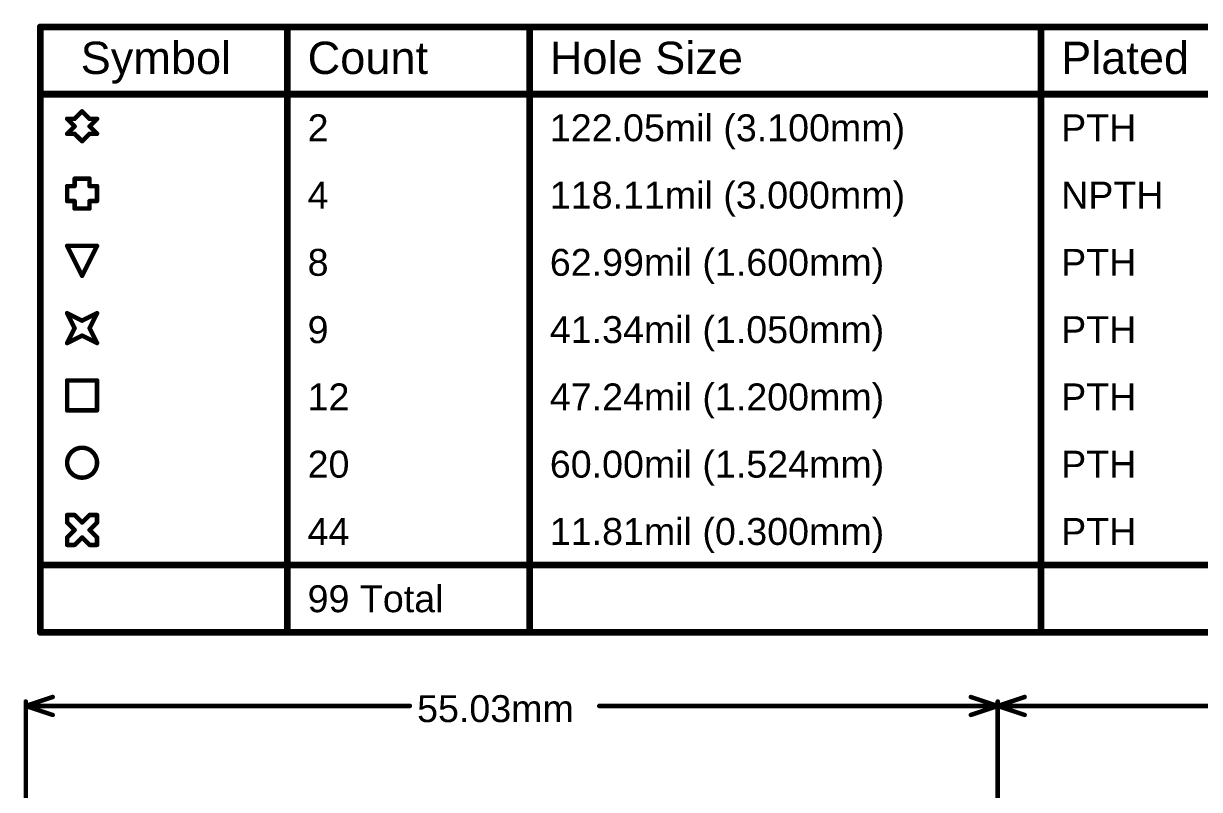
# Model space of a CAD drawing. Header units: inches. Extents: x -14 to 338, y 0 to 125.
# Drawn here: x -4.8 to 61.8, y 81.4 to 124.8 of the extents above; entities that cross this region are included whole.
import ezdxf

# ---------------------------------------------------------------- set-up
doc = ezdxf.new("R2010")
doc.units = ezdxf.units.IN
doc.layers.add('Dimensions', color=6, linetype='Continuous')
doc.layers.add('Drill Drawing', color=1, linetype='Continuous')
doc.styles.add('Arial', font='', dxfattribs={"height": 0.2})
doc.styles.get('Arial').set_extended_font_data('Arial')

msp = doc.modelspace()

# ---------------------------------------------------------------- linework, layer by layer
at = {"layer": 'Dimensions', "const_width": 0.254}
for points in [[(-4.7, 86.106), (-3.176, 86.614)], [(48.804, 86.614), (50.328, 86.106)], [(50.328, 86.106), (51.852, 86.614)], [(-4.7, 75.669), (-4.7, 86.36)], [(-4.7, 86.106), (-3.176, 85.598)], [(-4.7, 86.106), (17.05, 86.106)], [(27.765, 86.106), (50.328, 86.106)], [(48.804, 85.598), (50.328, 86.106)], [(50.328, 75.669), (50.328, 86.36)], [(50.328, 75.669), (50.328, 86.36)], [(50.328, 86.106), (51.852, 85.598)], [(50.328, 86.106), (99.542, 86.106)]]:
    msp.add_lwpolyline(points, dxfattribs=at)
at = {"layer": 'Dimensions', "const_width": 0.127}
for points in [[(-3.239, 86.614, 1), (-3.112, 86.614, 1)], [(48.74, 86.614, 1), (48.867, 86.614, 1)], [(51.788, 86.614, 1), (51.915, 86.614, 1)], [(-4.763, 86.36, 1), (-4.636, 86.36, 1)], [(-4.763, 86.106, 1), (-4.636, 86.106, 1)], [(-4.763, 86.106, 1), (-4.636, 86.106, 1)], [(-4.763, 86.106, 1), (-4.636, 86.106, 1)], [(16.986, 86.106, 1), (17.113, 86.106, 1)], [(27.702, 86.106, 1), (27.829, 86.106, 1)], [(50.264, 86.36, 1), (50.391, 86.36, 1)], [(50.264, 86.36, 1), (50.391, 86.36, 1)], [(50.264, 86.106, 1), (50.391, 86.106, 1)], [(50.264, 86.106, 1), (50.391, 86.106, 1)], [(50.264, 86.106, 1), (50.391, 86.106, 1)], [(50.264, 86.106, 1), (50.391, 86.106, 1)], [(50.264, 86.106, 1), (50.391, 86.106, 1)], [(50.264, 86.106, 1), (50.391, 86.106, 1)], [(-3.239, 85.598, 1), (-3.112, 85.598, 1)], [(48.74, 85.598, 1), (48.867, 85.598, 1)], [(51.788, 85.598, 1), (51.915, 85.598, 1)]]:
    msp.add_lwpolyline(points, format="xyb", close=True, dxfattribs=at)
at = {"layer": 'Drill Drawing'}
for points, const_width in [([(-3.877, 124.562), (337.352, 124.562)], 0.381), ([(-3.877, 90.272), (-3.877, 124.562)], 0.381), ([(10.115, 90.272), (10.115, 124.562)], 0.381), ([(23.828, 90.272), (23.828, 124.562)], 0.381), ([(52.775, 90.272), (52.775, 124.562)], 0.381), ([(-3.877, 120.752), (337.352, 120.752)], 0.381), ([(-1.935, 119.355), (-1.511, 119.778)], 0.254), ([(-1.511, 119.778), (-1.088, 119.355)], 0.254), ([(-2.358, 119.355), (-1.935, 118.931)], 0.254), ([(-2.358, 119.355), (-1.935, 119.355)], 0.254), ([(-1.088, 119.355), (-0.665, 119.355)], 0.254), ([(-1.088, 118.931), (-0.665, 119.355)], 0.254), ([(-2.358, 118.508), (-1.935, 118.931)], 0.254), ([(-2.358, 118.508), (-1.935, 118.508)], 0.254), ([(-1.935, 118.508), (-1.511, 118.085)], 0.254), ([(-1.511, 118.085), (-1.088, 118.508)], 0.254), ([(-1.088, 118.931), (-0.665, 118.508)], 0.254), ([(-1.088, 118.508), (-0.665, 118.508)], 0.254), ([(-1.935, 115.545), (-1.935, 115.968)], 0.254), ([(-1.935, 115.968), (-1.088, 115.968)], 0.254), ([(-1.088, 115.545), (-1.088, 115.968)], 0.254), ([(-2.358, 114.698), (-2.358, 115.545)], 0.254), ([(-2.358, 115.545), (-1.935, 115.545)], 0.254), ([(-1.088, 115.545), (-0.665, 115.545)], 0.254), ([(-0.665, 114.698), (-0.665, 115.545)], 0.254), ([(-2.358, 114.698), (-1.935, 114.698)], 0.254), ([(-1.935, 114.275), (-1.935, 114.698)], 0.254), ([(-1.088, 114.698), (-0.665, 114.698)], 0.254), ([(-1.088, 114.275), (-1.088, 114.698)], 0.254), ([(-1.935, 114.275), (-1.088, 114.275)], 0.254), ([(-2.358, 112.158), (-0.665, 112.158)], 0.254), ([(-2.358, 112.158), (-1.511, 110.465)], 0.254), ([(-1.511, 110.465), (-0.665, 112.158)], 0.254), ([(-2.358, 108.348), (-1.511, 107.925)], 0.254), ([(-2.358, 108.348), (-1.935, 107.501)], 0.254), ([(-1.511, 107.925), (-0.665, 108.348)], 0.254), ([(-1.088, 107.501), (-0.665, 108.348)], 0.254), ([(-2.358, 106.655), (-1.935, 107.501)], 0.254), ([(-2.358, 106.655), (-1.511, 107.078)], 0.254), ([(-1.511, 107.078), (-0.665, 106.655)], 0.254), ([(-1.088, 107.501), (-0.665, 106.655)], 0.254), ([(-2.358, 104.538), (-0.665, 104.538)], 0.254), ([(-2.358, 102.845), (-2.358, 104.538)], 0.254), ([(-0.665, 102.845), (-0.665, 104.538)], 0.254), ([(-2.358, 102.845), (-0.665, 102.845)], 0.254), ([(-2.358, 96.495), (-2.358, 96.918)], 0.254), ([(-2.358, 96.918), (-1.935, 96.918)], 0.254), ([(-2.358, 96.495), (-1.935, 96.071)], 0.254), ([(-1.935, 96.918), (-1.511, 96.495)], 0.254), ([(-1.511, 96.495), (-1.088, 96.918)], 0.254), ([(-1.088, 96.918), (-0.665, 96.918)], 0.254), ([(-1.088, 96.071), (-0.665, 96.495)], 0.254), ([(-0.665, 96.495), (-0.665, 96.918)], 0.254), ([(-2.358, 95.648), (-1.935, 96.071)], 0.254), ([(-1.088, 96.071), (-0.665, 95.648)], 0.254), ([(-2.358, 95.225), (-2.358, 95.648)], 0.254), ([(-2.358, 95.225), (-1.935, 95.225)], 0.254), ([(-1.935, 95.225), (-1.511, 95.648)], 0.254), ([(-1.511, 95.648), (-1.088, 95.225)], 0.254), ([(-1.088, 95.225), (-0.665, 95.225)], 0.254), ([(-0.665, 95.225), (-0.665, 95.648)], 0.254), ([(-3.877, 94.082), (337.352, 94.082)], 0.381), ([(-3.877, 90.272), (337.352, 90.272)], 0.381)]:
    msp.add_lwpolyline(points, dxfattribs=dict(at, const_width=const_width))
for points, const_width in [([(-3.972, 124.562, 1), (-3.782, 124.562, 1)], 0.191), ([(-3.972, 124.562, 1), (-3.782, 124.562, 1)], 0.191), ([(10.02, 124.562, 1), (10.211, 124.562, 1)], 0.191), ([(23.733, 124.562, 1), (23.923, 124.562, 1)], 0.191), ([(52.68, 124.562, 1), (52.871, 124.562, 1)], 0.191), ([(-3.972, 120.752, 1), (-3.782, 120.752, 1)], 0.191), ([(-1.575, 119.778, 1), (-1.448, 119.778, 1)], 0.127), ([(-1.575, 119.778, 1), (-1.448, 119.778, 1)], 0.127), ([(-2.422, 119.355, 1), (-2.295, 119.355, 1)], 0.127), ([(-2.422, 119.355, 1), (-2.295, 119.355, 1)], 0.127), ([(-1.998, 119.355, 1), (-1.871, 119.355, 1)], 0.127), ([(-1.998, 119.355, 1), (-1.871, 119.355, 1)], 0.127), ([(-1.152, 119.355, 1), (-1.025, 119.355, 1)], 0.127), ([(-1.152, 119.355, 1), (-1.025, 119.355, 1)], 0.127), ([(-0.728, 119.355, 1), (-0.601, 119.355, 1)], 0.127), ([(-0.728, 119.355, 1), (-0.601, 119.355, 1)], 0.127), ([(-2.422, 118.508, 1), (-2.295, 118.508, 1)], 0.127), ([(-2.422, 118.508, 1), (-2.295, 118.508, 1)], 0.127), ([(-1.998, 118.931, 1), (-1.871, 118.931, 1)], 0.127), ([(-1.998, 118.931, 1), (-1.871, 118.931, 1)], 0.127), ([(-1.998, 118.508, 1), (-1.871, 118.508, 1)], 0.127), ([(-1.998, 118.508, 1), (-1.871, 118.508, 1)], 0.127), ([(-1.152, 118.931, 1), (-1.025, 118.931, 1)], 0.127), ([(-1.152, 118.931, 1), (-1.025, 118.931, 1)], 0.127), ([(-1.152, 118.508, 1), (-1.025, 118.508, 1)], 0.127), ([(-1.152, 118.508, 1), (-1.025, 118.508, 1)], 0.127), ([(-0.728, 118.508, 1), (-0.601, 118.508, 1)], 0.127), ([(-0.728, 118.508, 1), (-0.601, 118.508, 1)], 0.127), ([(-1.575, 118.085, 1), (-1.448, 118.085, 1)], 0.127), ([(-1.575, 118.085, 1), (-1.448, 118.085, 1)], 0.127), ([(-1.998, 115.968, 1), (-1.871, 115.968, 1)], 0.127), ([(-1.998, 115.968, 1), (-1.871, 115.968, 1)], 0.127), ([(-1.152, 115.968, 1), (-1.025, 115.968, 1)], 0.127), ([(-1.152, 115.968, 1), (-1.025, 115.968, 1)], 0.127), ([(-2.422, 115.545, 1), (-2.295, 115.545, 1)], 0.127), ([(-2.422, 115.545, 1), (-2.295, 115.545, 1)], 0.127), ([(-1.998, 115.545, 1), (-1.871, 115.545, 1)], 0.127), ([(-1.998, 115.545, 1), (-1.871, 115.545, 1)], 0.127), ([(-1.152, 115.545, 1), (-1.025, 115.545, 1)], 0.127), ([(-1.152, 115.545, 1), (-1.025, 115.545, 1)], 0.127), ([(-0.728, 115.545, 1), (-0.601, 115.545, 1)], 0.127), ([(-0.728, 115.545, 1), (-0.601, 115.545, 1)], 0.127), ([(-2.422, 114.698, 1), (-2.295, 114.698, 1)], 0.127), ([(-2.422, 114.698, 1), (-2.295, 114.698, 1)], 0.127), ([(-1.998, 114.698, 1), (-1.871, 114.698, 1)], 0.127), ([(-1.998, 114.698, 1), (-1.871, 114.698, 1)], 0.127), ([(-1.152, 114.698, 1), (-1.025, 114.698, 1)], 0.127), ([(-1.152, 114.698, 1), (-1.025, 114.698, 1)], 0.127), ([(-0.728, 114.698, 1), (-0.601, 114.698, 1)], 0.127), ([(-0.728, 114.698, 1), (-0.601, 114.698, 1)], 0.127), ([(-1.998, 114.275, 1), (-1.871, 114.275, 1)], 0.127), ([(-1.998, 114.275, 1), (-1.871, 114.275, 1)], 0.127), ([(-1.152, 114.275, 1), (-1.025, 114.275, 1)], 0.127), ([(-1.152, 114.275, 1), (-1.025, 114.275, 1)], 0.127), ([(-2.422, 112.158, 1), (-2.295, 112.158, 1)], 0.127), ([(-2.422, 112.158, 1), (-2.295, 112.158, 1)], 0.127), ([(-0.728, 112.158, 1), (-0.601, 112.158, 1)], 0.127), ([(-0.728, 112.158, 1), (-0.601, 112.158, 1)], 0.127), ([(-1.575, 110.465, 1), (-1.448, 110.465, 1)], 0.127), ([(-1.575, 110.465, 1), (-1.448, 110.465, 1)], 0.127), ([(-2.422, 108.348, 1), (-2.295, 108.348, 1)], 0.127), ([(-2.422, 108.348, 1), (-2.295, 108.348, 1)], 0.127), ([(-1.575, 107.925, 1), (-1.448, 107.925, 1)], 0.127), ([(-1.575, 107.925, 1), (-1.448, 107.925, 1)], 0.127), ([(-0.728, 108.348, 1), (-0.601, 108.348, 1)], 0.127), ([(-0.728, 108.348, 1), (-0.601, 108.348, 1)], 0.127), ([(-1.998, 107.501, 1), (-1.871, 107.501, 1)], 0.127), ([(-1.998, 107.501, 1), (-1.871, 107.501, 1)], 0.127), ([(-1.575, 107.078, 1), (-1.448, 107.078, 1)], 0.127), ([(-1.575, 107.078, 1), (-1.448, 107.078, 1)], 0.127), ([(-1.152, 107.501, 1), (-1.025, 107.501, 1)], 0.127), ([(-1.152, 107.501, 1), (-1.025, 107.501, 1)], 0.127), ([(-2.422, 106.655, 1), (-2.295, 106.655, 1)], 0.127), ([(-2.422, 106.655, 1), (-2.295, 106.655, 1)], 0.127), ([(-0.728, 106.655, 1), (-0.601, 106.655, 1)], 0.127), ([(-0.728, 106.655, 1), (-0.601, 106.655, 1)], 0.127), ([(-2.422, 104.538, 1), (-2.295, 104.538, 1)], 0.127), ([(-2.422, 104.538, 1), (-2.295, 104.538, 1)], 0.127), ([(-0.728, 104.538, 1), (-0.601, 104.538, 1)], 0.127), ([(-0.728, 104.538, 1), (-0.601, 104.538, 1)], 0.127), ([(-2.422, 102.845, 1), (-2.295, 102.845, 1)], 0.127), ([(-2.422, 102.845, 1), (-2.295, 102.845, 1)], 0.127), ([(-0.728, 102.845, 1), (-0.601, 102.845, 1)], 0.127), ([(-0.728, 102.845, 1), (-0.601, 102.845, 1)], 0.127), ([(-0.665, 99.881, 1), (-2.358, 99.881, 1)], 0.254), ([(-2.422, 99.881, 1), (-2.295, 99.881, 1)], 0.127), ([(-0.728, 99.881, 1), (-0.601, 99.881, 1)], 0.127), ([(-2.422, 96.918, 1), (-2.295, 96.918, 1)], 0.127), ([(-2.422, 96.918, 1), (-2.295, 96.918, 1)], 0.127), ([(-2.422, 96.495, 1), (-2.295, 96.495, 1)], 0.127), ([(-2.422, 96.495, 1), (-2.295, 96.495, 1)], 0.127), ([(-1.998, 96.918, 1), (-1.871, 96.918, 1)], 0.127), ([(-1.998, 96.918, 1), (-1.871, 96.918, 1)], 0.127), ([(-1.575, 96.495, 1), (-1.448, 96.495, 1)], 0.127), ([(-1.575, 96.495, 1), (-1.448, 96.495, 1)], 0.127), ([(-1.152, 96.918, 1), (-1.025, 96.918, 1)], 0.127), ([(-1.152, 96.918, 1), (-1.025, 96.918, 1)], 0.127), ([(-0.728, 96.918, 1), (-0.601, 96.918, 1)], 0.127), ([(-0.728, 96.918, 1), (-0.601, 96.918, 1)], 0.127), ([(-0.728, 96.495, 1), (-0.601, 96.495, 1)], 0.127), ([(-0.728, 96.495, 1), (-0.601, 96.495, 1)], 0.127), ([(-1.998, 96.071, 1), (-1.871, 96.071, 1)], 0.127), ([(-1.998, 96.071, 1), (-1.871, 96.071, 1)], 0.127), ([(-1.152, 96.071, 1), (-1.025, 96.071, 1)], 0.127), ([(-1.152, 96.071, 1), (-1.025, 96.071, 1)], 0.127), ([(-2.422, 95.648, 1), (-2.295, 95.648, 1)], 0.127), ([(-2.422, 95.648, 1), (-2.295, 95.648, 1)], 0.127), ([(-2.422, 95.225, 1), (-2.295, 95.225, 1)], 0.127), ([(-2.422, 95.225, 1), (-2.295, 95.225, 1)], 0.127), ([(-1.998, 95.225, 1), (-1.871, 95.225, 1)], 0.127), ([(-1.998, 95.225, 1), (-1.871, 95.225, 1)], 0.127), ([(-1.575, 95.648, 1), (-1.448, 95.648, 1)], 0.127), ([(-1.575, 95.648, 1), (-1.448, 95.648, 1)], 0.127), ([(-1.152, 95.225, 1), (-1.025, 95.225, 1)], 0.127), ([(-1.152, 95.225, 1), (-1.025, 95.225, 1)], 0.127), ([(-0.728, 95.648, 1), (-0.601, 95.648, 1)], 0.127), ([(-0.728, 95.648, 1), (-0.601, 95.648, 1)], 0.127), ([(-0.728, 95.225, 1), (-0.601, 95.225, 1)], 0.127), ([(-0.728, 95.225, 1), (-0.601, 95.225, 1)], 0.127), ([(-3.972, 94.082, 1), (-3.782, 94.082, 1)], 0.191), ([(-3.972, 90.272, 1), (-3.782, 90.272, 1)], 0.191), ([(-3.972, 90.272, 1), (-3.782, 90.272, 1)], 0.191), ([(10.02, 90.272, 1), (10.211, 90.272, 1)], 0.191), ([(23.733, 90.272, 1), (23.923, 90.272, 1)], 0.191), ([(52.68, 90.272, 1), (52.871, 90.272, 1)], 0.191)]:
    msp.add_lwpolyline(points, format="xyb", close=True, dxfattribs=dict(at, const_width=const_width))

# ---------------------------------------------------------------- texts
at = {"layer": 'Dimensions', "style": 'Arial'}
msp.add_text('55.03mm', height=1.524, dxfattribs=at).set_placement((17.456, 85.192))
at = {"layer": 'Drill Drawing', "style": 'Arial'}
for s, height, p in [('Symbol', 1.8288, (-1.591, 121.895)), ('Count', 1.8288, (11.258, 121.895)), ('Hole Size', 1.8288, (24.971, 121.895)), ('Plated', 1.8288, (53.918, 121.895)), ('2', 1.524, (11.258, 118.085)), ('122.05mil (3.100mm)', 1.524, (24.971, 118.085)), ('PTH', 1.524, (53.918, 118.085)), ('118.11mil (3.000mm)', 1.524, (24.971, 114.275)), ('4', 1.524, (11.258, 114.275)), ('NPTH', 1.524, (53.918, 114.275)), ('8', 1.524, (11.258, 110.465)), ('62.99mil (1.600mm)', 1.524, (24.971, 110.465)), ('PTH', 1.524, (53.918, 110.465)), ('9', 1.524, (11.258, 106.655)), ('41.34mil (1.050mm)', 1.524, (24.971, 106.655)), ('PTH', 1.524, (53.918, 106.655)), ('12', 1.524, (11.258, 102.845)), ('47.24mil (1.200mm)', 1.524, (24.971, 102.845)), ('PTH', 1.524, (53.918, 102.845)), ('20', 1.524, (11.258, 99.035)), ('60.00mil (1.524mm)', 1.524, (24.971, 99.035)), ('PTH', 1.524, (53.918, 99.035)), ('44', 1.524, (11.258, 95.225)), ('11.81mil (0.300mm)', 1.524, (24.971, 95.225)), ('PTH', 1.524, (53.918, 95.225)), ('99 Total', 1.524, (11.258, 91.415))]:
    msp.add_text(s, height=height, dxfattribs=at).set_placement(p)

doc.saveas('drawing.dxf')
